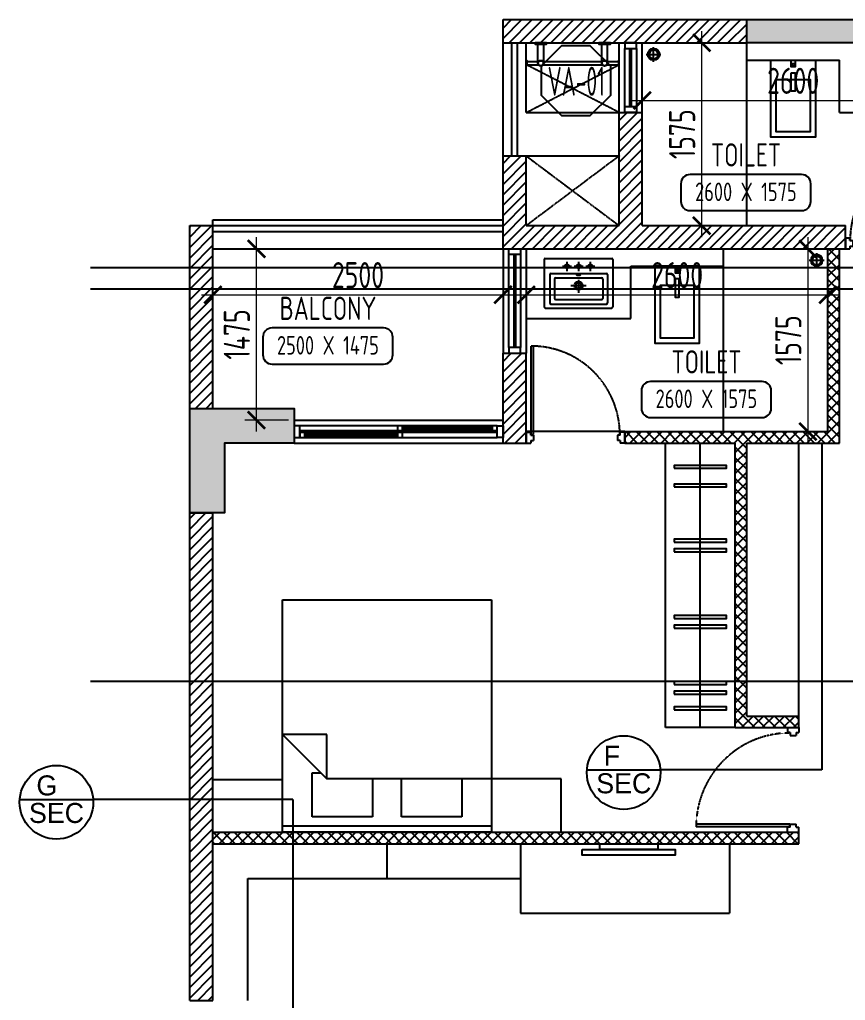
# Model space of a CAD drawing. Header units: millimetres. Extents: x -184691 to 158232, y -112569 to 33289.
# Drawn here: x 13228 to 20344, y -16507 to -8057 of the extents above; entities that cross this region are included whole.
import ezdxf
from ezdxf.enums import TextEntityAlignment as Align

# ---------------------------------------------------------------- set-up
doc = ezdxf.new("R2010")
doc.units = ezdxf.units.MM
doc.header["$LTSCALE"] = 10
doc.header["$PDMODE"] = 35
doc.header["$PDSIZE"] = 500
doc.linetypes.add('DASHED', pattern=[19.05, 12.7, -6.35])
doc.linetypes.add('HIDDEN', pattern=[9.525, 6.35, -3.175])
for name, color, linetype in [('07--DIM-1', 1, 'Continuous'), ('A--BLOCKWALL-1', 9, 'Continuous'), ('A--BLOCKWALL-2', 2, 'Continuous'), ('A--BLOCKWALL-3', 3, 'Continuous'), ('A--BLOCKWALL-HATCH', 8, 'Continuous'), ('A--CONCRETE-1', 9, 'Continuous'), ('A--DOWN', 34, 'Continuous'), ('A--FURNITURE-0', 253, 'Continuous'), ('A--FURNITURE-1', 9, 'Continuous'), ('A--GLAZING-0', 181, 'Continuous'), ('A--HANDRAIL-1', 9, 'Continuous'), ('A--HATCH-1', 8, 'Continuous'), ('A--SANITARY-0', 253, 'Continuous'), ('A--SHAFT-HIDDEN', 9, 'HIDDEN'), ('A--SPACENUMBER', 2, 'Continuous'), ('A--SPACENUMBER-1', 8, 'Continuous'), ('A--SPACEREF', 3, 'Continuous'), ('A--STELWRK-1', 9, 'Continuous'), ('A--Stucture', 9, 'Continuous'), ('A--TILING-1', 8, 'Continuous'), ('A--WINREF', 7, 'Continuous'), ('A--WINREF-1', 8, 'Continuous'), ('Typical floor Column Centre line$0$X-3rd Floor Column$0$A--COL250', 250, 'Continuous'), ('Typical floor Column Centre line$0$X-3rd Floor Column$0$A--CONCRETE-4', 4, 'Continuous')]:
    doc.layers.add(name, color=color, linetype=linetype)
doc.layers.add('A--STELWRK-2', color=2, linetype='Continuous', lineweight=25)
doc.styles.add('ISO', font='isocp2.shx', dxfattribs={"width": 0.8})
doc.dimstyles.new('A-DIM-100', dxfattribs={"dimscale": 100, "dimtxt": 2.25, "dimasz": 1.5, "dimexe": 1, "dimexo": 0.5, "dimgap": 0, "dimtad": 0, "dimdec": 0, "dimzin": 12, "dimdsep": 46, "dimtxsty": 'ISO', "dimblk": 'ARCHTICK', "dimcen": 1, "dimdle": 1, "dimclrd": 8, "dimclre": 8, "dimclrt": 256, "dimadec": 0, "dimazin": 3, "dimtfac": 1, "dimtdec": 0, "dimtmove": 1, "dimatfit": 2, "dimfxl": 1, "dimtvp": 0.75, "dimtolj": 1, "dimtzin": 12, "dimlwd": 18, "dimlwe": 18, "dimarcsym": 0})
pattern_1 = [(45, (18294.394, -21956.845), (-44.90128, 44.90128), [])]
pattern_2 = [(45, (18294.394, -21956.845), (-44.90128, 44.90128), []), (135, (18294.394, -21956.845), (-44.90128, -44.90128), [])]

# ---------------------------------------------------------------- blocks, each defined once
blk = doc.blocks.new('A$C542B73FF')
at = {"layer": 'A--FURNITURE-0'}
for points in [[(-400, 50), (400, 50), (400, 100), (-400, 100)], [(-250, 0), (250, 0), (250, 50), (-250, 50)]]:
    blk.add_lwpolyline(points, close=True, dxfattribs=at)
blk = doc.blocks.new('A$C68464E93')
at = {"layer": 'A--BLOCKWALL-1'}
for p, q in [((600, 200), (0, 200)), ((600, 0), (0, 0))]:
    blk.add_line(p, q, dxfattribs=at)
at = {"layer": 'A--DOWN'}
for p, q in [((50, 150), (550, 150)), ((550, 50), (50, 50))]:
    blk.add_line(p, q, dxfattribs=at)
for points in [[(50, 50), (50, 150), (0, 150), (0, 50), (50, 50)], [(550, 50), (550, 150), (600, 150), (600, 50), (550, 50)]]:
    blk.add_lwpolyline(points, dxfattribs=at)
at = {"layer": 'A--GLAZING-0'}
for p, q in [((550, 107), (50, 107)), ((550, 93), (50, 93))]:
    blk.add_line(p, q, dxfattribs=at)
blk = doc.blocks.new('A$C76363F86-flat-10')
at = {"layer": 'A--SANITARY-0'}
for points in [[(0, -0.1932), (0, 0.1932), (-0.6627, 0.1932), (-0.6627, -0.1932)], [(-0.1667, -0.1461), (-0.1667, 0.1461), (-0.6157, 0.1461), (-0.6157, -0.1461)], [(-0.108, -0.0173), (-0.108, 0.0173), (-0.2664, 0.0173), (-0.2664, -0.0173)], [(0, -0.0173), (0, 0.0173), (-0.0567, 0.0173), (-0.0567, -0.0173)], [(-0.0269, -0.0093), (-0.0269, 0.0081), (-0.0504, 0.0081), (-0.0504, -0.0093)]]:
    blk.add_lwpolyline(points, close=True, dxfattribs=at)
blk = doc.blocks.new('A$C704305AF')
at = {"layer": 'A--SANITARY-0'}
for p, q in [((0, 0.0635), (0, -0.0635)), ((0.0635, 0), (-0.0635, 0))]:
    blk.add_line(p, q, dxfattribs=at)
for major_axis, start_param, end_param in [((0, 0.0508), 3.141593, 9.424778), ((0, 0.0381), 6.283185307145827, 12.56637061432541)]:
    blk.add_ellipse((0, 0), major_axis=major_axis, ratio=1, start_param=start_param, end_param=end_param, dxfattribs=at)
blk = doc.blocks.new('A$C302618AE')
at = {"layer": 'A--SANITARY-0'}
for p, q in [((-286.6, 0), (286.6, 0)), ((-296.6, -10), (-296.6, -416.5)), ((-60.1, -67.5), (-138, -67.5)), ((-99.5, -30), (-99.5, -110.2)), ((40, -67.5), (-37.9, -67.5)), ((0.5, -30), (0.5, -110.2)), ((140.5, -67.5), (62.6, -67.5)), ((101.1, -30), (101.1, -110.2)), ((296.6, -10), (296.6, -416.5)), ((-247.4, -138.5), (-247.4, -382.6)), ((-237.4, -128.5), (240, -128.5)), ((-196.4, -167.7), (198.9, -167.7)), ((250, -138.5), (250, -382.6)), ((-206.4, -177.7), (-206.4, -343.3)), ((65.1, -236), (-64.9, -236)), ((-0.1, -182.6), (-0.1, -294.6)), ((208.9, -177.7), (208.9, -343.3)), ((-237.4, -392.6), (240, -392.6)), ((-196.4, -353.3), (198.9, -353.3)), ((-286.6, -426.5), (286.6, -426.5))]:
    blk.add_line(p, q, dxfattribs=at)
for centre, radius in [((-99.5, -67.5), 17.8), ((0.5, -67.5), 17.8), ((101.1, -67.5), 17.8), ((1.1, -234.9), 36.3), ((1.1, -234.7), 25)]:
    blk.add_circle(centre, radius, dxfattribs=at)
for centre, start, end in [((-286.6, -10), 90, 180), ((286.6, -10), 0, 90), ((-237.4, -138.5), 90, 180), ((-196.4, -177.7), 90, 180), ((198.9, -177.7), 0, 90), ((240, -138.5), 0, 90), ((-286.6, -416.5), 180, 270), ((-237.4, -382.6), 180, 270), ((-196.4, -343.3), 180, 270), ((198.9, -343.3), 270, 0), ((240, -382.6), 270, 0), ((286.6, -416.5), 270, 0)]:
    blk.add_arc(centre, 10, start, end, dxfattribs=at)
blk.add_ellipse((-0.1, -141.1), major_axis=(17.6, 0), ratio=0.318204, dxfattribs=at)
blk = doc.blocks.new('A$C1CBF2325')
at = {"layer": 'A--DOWN'}
for p, q in [((100, 0), (0, 0)), ((0, 0), (0, -42)), ((100, 0), (100, -42)), ((25, -42), (0, -42)), ((25, -42), (25, -67)), ((75, -67), (25, -67)), ((75, -42), (75, -67)), ((75, -42), (100, -42)), ((78.8, -46.2), (78.8, -67)), ((78.8, -46.2), (886, -46.2)), ((78.8, -67), (886, -67)), ((886, -67), (886, -46.2)), ((75, -833), (25, -833)), ((25, -858), (25, -833)), ((75, -858), (75, -833)), ((25, -858), (0, -858)), ((0, -900), (0, -858)), ((100, -900), (0, -900)), ((75, -858), (100, -858)), ((100, -900), (100, -858))]:
    blk.add_line(p, q, dxfattribs=at)
at = {"layer": 'A--DOWN', "color": 8, "linetype": 'DASHED', "ltscale": 0.005}
blk.add_arc((78.8, -46.2), 807.5, 269.73187, 358.52905, dxfattribs=at)
blk = doc.blocks.new('A$C613641B0')
at = {"layer": 'A--BLOCKWALL-1'}
for p, q in [((0, 0), (-1800, 0)), ((0, -200), (-1800, -200))]:
    blk.add_line(p, q, dxfattribs=at)
at = {"layer": 'A--DOWN'}
for p, q in [((-50, -50), (-1750, -50)), ((-1750, -92.7), (-93, -92.7)), ((-1750, -107.3), (-50, -107.3)), ((-1750, -150), (-50, -150))]:
    blk.add_line(p, q, dxfattribs=at)
for points in [[(-1750, -50), (-1750, -150), (-1800, -150), (-1800, -50)], [(-934, -50), (-934, -92.7), (-891, -92.7), (-891, -50)], [(-93, -50), (-93, -92.7), (-50, -92.7), (-50, -50)], [(-50, -50), (-50, -150), (0, -150), (0, -50)], [(-1750, -107.3), (-1750, -150), (-1707, -150), (-1707, -107.3)], [(-934, -107.3), (-934, -150), (-891, -150), (-891, -107.3)]]:
    blk.add_lwpolyline(points, close=True, dxfattribs=at)
at = {"layer": 'A--GLAZING-0'}
for p, q in [((-93, -64.4), (-891, -64.4)), ((-93, -78.4), (-891, -78.4)), ((-934, -121.6), (-1707, -121.6)), ((-934, -135.6), (-1707, -135.6))]:
    blk.add_line(p, q, dxfattribs=at)
blk = doc.blocks.new('SPACE')
at = {"layer": 'A--SPACENUMBER-1'}
blk.add_lwpolyline([(-600, 0), (600, 0, 0.414213562), (700, 100), (700, 288.5, 0.414213562), (600, 388.5), (-600, 388.5, 0.414213562), (-700, 288.5), (-700, 100, 0.414213562), (-600, 0, -0.052514465)], format="xyb", dxfattribs=at)
at = {"layer": 'A--SPACENUMBER', "style": 'ISO', "width": 0.8, "flags": 4}
blk.add_attdef('01', text='', height=250, dxfattribs=at).set_placement((0.455, 202.41), align=Align.MIDDLE)
at = {"layer": 'A--SPACEREF', "style": 'ISO', "width": 0.8, "flags": 4}
blk.add_attdef('S', text='', height=300, dxfattribs=at).set_placement((1.35, 474.975), align=Align.CENTER)
blk = doc.blocks.new('AL-OP')
at = {"layer": 'A--WINREF-1'}
blk.add_lwpolyline([(-124.3, 300), (-300, 124.3), (-300, -124.3), (-124.3, -300), (124.3, -300), (300, -124.3), (300, 124.3), (124.3, 300)], close=True, dxfattribs=at)
at = {"layer": 'A--WINREF', "style": 'ISO', "width": 0.6}
blk.add_attdef('AL-OP', text='', height=250, dxfattribs=at).set_placement((3.2, -4.8), align=Align.MIDDLE)
blk = doc.blocks.new('A$C3A434446')
at = {"layer": 'A--STELWRK-1', "color": 1}
for p, q in [((110, 939), (110, 1089)), ((160, 939), (160, 1089)), ((660, 939), (660, 1089)), ((710, 939), (710, 1089)), ((15, 939), (115, 939)), ((155, 939), (665, 939)), ((705, 939), (805, 939)), ((15, 909), (115, 909)), ((155, 909), (665, 909)), ((705, 909), (805, 909))]:
    blk.add_line(p, q, dxfattribs=at)
at = {"layer": 'A--STELWRK-1'}
for points in [[(85.4, 1099), (85.4, 1089), (185.4, 1089), (185.4, 1099)], [(635.4, 1099), (635.4, 1089), (735.4, 1089), (735.4, 1099)], [(15, 899), (10, 899), (10, 949), (15, 949)], [(805, 899), (810, 899), (810, 949), (805, 949)]]:
    blk.add_lwpolyline(points, close=True, dxfattribs=at)
at = {"layer": 'A--STELWRK-2'}
for centre, radius in [((135, 924), 25), ((135, 924), 22), ((685, 924), 25), ((685, 924), 22)]:
    blk.add_circle(centre, radius, dxfattribs=at)
blk = doc.blocks.new('A$C6931329F')
at = {"layer": 'A--BLOCKWALL-1'}
for p, q in [((0, 900), (0, 0)), ((200, 900), (200, 0))]:
    blk.add_line(p, q, dxfattribs=at)
at = {"layer": 'A--DOWN'}
for p, q in [((50, 50), (50, 850)), ((150, 850), (150, 50))]:
    blk.add_line(p, q, dxfattribs=at)
for points in [[(150, 850), (50, 850), (50, 900), (150, 900), (150, 850)], [(150, 50), (50, 50), (50, 0), (150, 0), (150, 50)]]:
    blk.add_lwpolyline(points, dxfattribs=at)
at = {"layer": 'A--GLAZING-0'}
for p, q in [((93, 850), (93, 50)), ((107, 850), (107, 50))]:
    blk.add_line(p, q, dxfattribs=at)
blk = doc.blocks.new('_ArchTick')
at = {"color": 0, "const_width": 0.15}
blk.add_lwpolyline([(-0.5, -0.5), (0.5, 0.5)], dxfattribs=at)
blk = doc.blocks.new('*D331')
at = {"layer": '07--DIM-1', "color": 8, "lineweight": 18}
for p, q in [((18594.4, -8306.8), (18594.4, -8853)), ((21194.4, -8306.8), (21194.4, -8853)), ((18494.4, -8753), (21294.4, -8753))]:
    blk.add_line(p, q, dxfattribs=at)
at = {"layer": 'Defpoints', "color": 0}
for p in [(18594.4, -8256.8), (21194.4, -8256.8), (21194.4, -8753)]:
    blk.add_point(p, dxfattribs=at)
at = {"layer": '07--DIM-1', "color": 8, "lineweight": 18, "xscale": 150, "yscale": 150, "zscale": 150, "rotation": 180}
blk.add_blockref('_ArchTick', (18594.4, -8753), dxfattribs=at)
at = {"layer": '07--DIM-1', "color": 8, "lineweight": 18, "xscale": 150, "yscale": 150, "zscale": 150}
blk.add_blockref('_ArchTick', (21194.4, -8753), dxfattribs=at)
at = {"layer": '07--DIM-1', "insert": (19894.4, -8584.2), "char_height": 225, "attachment_point": 5, "style": 'ISO'}
blk.add_mtext('\\A1;2600', dxfattribs=at)
blk = doc.blocks.new('*D332')
at = {"layer": '07--DIM-1', "color": 8, "lineweight": 18}
for p, q in [((19106.4, -9931.8), (19106.4, -8156.8)), ((18644.4, -8256.8), (19206.4, -8256.8)), ((18644.4, -9831.8), (19206.4, -9831.8))]:
    blk.add_line(p, q, dxfattribs=at)
at = {"layer": 'Defpoints', "color": 0}
for p in [(18594.4, -8256.8), (19106.4, -8256.8), (18594.4, -9831.8)]:
    blk.add_point(p, dxfattribs=at)
at = {"layer": '07--DIM-1', "color": 8, "lineweight": 18, "xscale": 150, "yscale": 150, "zscale": 150}
for p, rotation in [((19106.4, -8256.8), 90), ((19106.4, -9831.8), 270)]:
    blk.add_blockref('_ArchTick', p, dxfattribs=dict(at, rotation=rotation))
at = {"layer": '07--DIM-1', "insert": (18937.6, -9044.3), "char_height": 225, "attachment_point": 5, "rotation": 90, "style": 'ISO'}
blk.add_mtext('\\A1;1575', dxfattribs=at)
blk = doc.blocks.new('*D335')
at = {"layer": '07--DIM-1', "color": 8, "lineweight": 18}
for p, q in [((14894.4, -10148.2), (14894.4, -10527.1)), ((17394.4, -10148.2), (17394.4, -10527.1)), ((14794.4, -10427.1), (17494.4, -10427.1))]:
    blk.add_line(p, q, dxfattribs=at)
at = {"layer": 'Defpoints', "color": 0}
for p in [(14894.4, -10098.2), (17394.4, -10098.2), (17394.4, -10427.1)]:
    blk.add_point(p, dxfattribs=at)
at = {"layer": '07--DIM-1', "color": 8, "lineweight": 18, "xscale": 150, "yscale": 150, "zscale": 150, "rotation": 180}
blk.add_blockref('_ArchTick', (14894.4, -10427.1), dxfattribs=at)
at = {"layer": '07--DIM-1', "color": 8, "lineweight": 18, "xscale": 150, "yscale": 150, "zscale": 150}
blk.add_blockref('_ArchTick', (17394.4, -10427.1), dxfattribs=at)
at = {"layer": '07--DIM-1', "insert": (16144.4, -10258.4), "char_height": 225, "attachment_point": 5, "style": 'ISO'}
blk.add_mtext('\\A1;2500', dxfattribs=at)
blk = doc.blocks.new('*D336')
at = {"layer": '07--DIM-1', "color": 8, "lineweight": 18}
for p, q in [((17594.4, -10235.7), (17594.4, -10527.1)), ((20194.4, -10235.7), (20194.4, -10527.1)), ((17494.4, -10427.1), (20294.4, -10427.1))]:
    blk.add_line(p, q, dxfattribs=at)
at = {"layer": 'Defpoints', "color": 0}
for p in [(17594.4, -10185.7), (20194.4, -10185.7), (20194.4, -10427.1)]:
    blk.add_point(p, dxfattribs=at)
at = {"layer": '07--DIM-1', "color": 8, "lineweight": 18, "xscale": 150, "yscale": 150, "zscale": 150, "rotation": 180}
blk.add_blockref('_ArchTick', (17594.4, -10427.1), dxfattribs=at)
at = {"layer": '07--DIM-1', "color": 8, "lineweight": 18, "xscale": 150, "yscale": 150, "zscale": 150}
blk.add_blockref('_ArchTick', (20194.4, -10427.1), dxfattribs=at)
at = {"layer": '07--DIM-1', "insert": (18894.4, -10258.4), "char_height": 225, "attachment_point": 5, "style": 'ISO'}
blk.add_mtext('\\A1;2600', dxfattribs=at)
blk = doc.blocks.new('*D337')
at = {"layer": '07--DIM-1', "color": 8, "lineweight": 18}
for p, q in [((20021.4, -9931.8), (20021.4, -11706.8)), ((20144.4, -10031.8), (19921.4, -10031.8)), ((20144.4, -11606.8), (19921.4, -11606.8))]:
    blk.add_line(p, q, dxfattribs=at)
at = {"layer": 'Defpoints', "color": 0}
for p in [(20194.4, -10031.8), (20021.4, -11606.8), (20194.4, -11606.8)]:
    blk.add_point(p, dxfattribs=at)
at = {"layer": '07--DIM-1', "color": 8, "lineweight": 18, "xscale": 150, "yscale": 150, "zscale": 150}
for p, rotation in [((20021.4, -10031.8), 90), ((20021.4, -11606.8), 270)]:
    blk.add_blockref('_ArchTick', p, dxfattribs=dict(at, rotation=rotation))
at = {"layer": '07--DIM-1', "insert": (19852.6, -10819.3), "char_height": 225, "attachment_point": 5, "rotation": 90, "style": 'ISO'}
blk.add_mtext('\\A1;1575', dxfattribs=at)
blk = doc.blocks.new('*D339')
at = {"layer": '07--DIM-1', "color": 8, "lineweight": 18}
for p, q in [((15269.2, -11606.8), (15269.2, -9931.8)), ((15583.6, -10031.8), (15169.2, -10031.8)), ((15544.4, -11506.8), (15169.2, -11506.8))]:
    blk.add_line(p, q, dxfattribs=at)
at = {"layer": 'Defpoints', "color": 0}
for p in [(15269.2, -10031.8), (15633.6, -10031.8), (15594.4, -11506.8)]:
    blk.add_point(p, dxfattribs=at)
at = {"layer": '07--DIM-1', "color": 8, "lineweight": 18, "xscale": 150, "yscale": 150, "zscale": 150}
for p, rotation in [((15269.2, -10031.8), 90), ((15269.2, -11506.8), 270)]:
    blk.add_blockref('_ArchTick', p, dxfattribs=dict(at, rotation=rotation))
at = {"layer": '07--DIM-1', "insert": (15100.4, -10769.3), "char_height": 225, "attachment_point": 5, "rotation": 90, "style": 'ISO'}
blk.add_mtext('\\A1;1475', dxfattribs=at)
blk = doc.blocks.new('A$C7FA855F9')
at = {"layer": 'A--FURNITURE-0', "linetype": 'Continuous'}
for p, q in [((900, 2000), (-900, 2000)), ((-900, 2000), (-900, 0)), ((900, 0), (900, 2000)), ((900, 840), (520, 460)), ((520, 840), (900, 840)), ((520, 460), (520, 840)), ((645, 510), (570, 510)), ((645, 130), (645, 510)), ((-900, 460), (520, 460)), ((-645, 460), (-645, 130)), ((-125, 130), (-125, 460)), ((125, 460), (125, 130)), ((-645, 130), (-125, 130)), ((125, 130), (645, 130)), ((-900, 50), (900, 50)), ((-900, 0), (900, 0))]:
    blk.add_line(p, q, dxfattribs=at)

msp = doc.modelspace()

# ---------------------------------------------------------------- hatches: boundary and pattern name
at = {"layer": 'A--BLOCKWALL-HATCH'}
h = msp.add_hatch(dxfattribs=at)
h.set_pattern_fill('ANSI37', color=256, scale=20, style=0)
h.set_pattern_definition(pattern_2)
h.paths.add_polyline_path([(20194.4, -10031.8), (20294.4, -10031.8), (20294.4, -11706.8), (19494.4, -11706.8), (19494.4, -12831.8), (19494.4, -12931.8), (19494.4, -14056.8), (19944.4, -14056.8), (19944.4, -14156.8), (19394.4, -14156.8), (19394.4, -11706.8), (18444.4, -11706.8), (18444.4, -11606.8), (20194.4, -11606.8)])
h = msp.add_hatch(dxfattribs=at)
h.set_pattern_fill('ANSI37', color=256, scale=20, style=0)
h.set_pattern_definition(pattern_2)
h.paths.add_polyline_path([(14894.4, -15156.8), (14894.4, -15056.8), (19944.4, -15056.8), (19944.4, -15156.8)])
at = {"layer": 'A--HATCH-1'}
h = msp.add_hatch(dxfattribs=at)
h.set_pattern_fill('ANSI31', color=256, scale=20, style=0)
h.set_pattern_definition(pattern_1)
h.paths.add_polyline_path([(17394.4, -8256.8), (19494.4, -8256.8), (19494.4, -8056.8), (17394.4, -8056.8)])
h = msp.add_hatch(dxfattribs=at)
h.set_pattern_fill('ANSI31', color=256, scale=20, style=0)
h.set_pattern_definition(pattern_1)
h.paths.add_polyline_path([(20344.4, -10031.8), (20344.4, -9831.8), (18594.4, -9831.8), (18594.4, -8856.8), (18394.4, -8856.8), (18394.4, -9831.8), (17594.4, -9831.8), (17594.4, -9231.8), (17394.4, -9231.8), (17394.4, -10031.8)])
h = msp.add_hatch(dxfattribs=at)
h.set_pattern_fill('ANSI31', color=256, scale=20, style=0)
h.set_pattern_definition(pattern_1)
h.paths.add_polyline_path([(14694.4, -9831.8), (14894.4, -9831.8), (14894.4, -11406.8), (14694.4, -11406.8)])
h = msp.add_hatch(dxfattribs=at)
h.set_pattern_fill('ANSI31', color=256, scale=20, style=0)
h.set_pattern_definition(pattern_1)
h.paths.add_polyline_path([(17394.4, -11706.8), (17594.4, -11706.8), (17594.4, -10931.8), (17394.4, -10931.8)])
h = msp.add_hatch(dxfattribs=at)
h.set_pattern_fill('ANSI31', color=256, scale=20, style=0)
h.set_pattern_definition(pattern_1)
h.paths.add_polyline_path([(14694.4, -16506.8), (14894.4, -16506.8), (14894.4, -12306.8), (14694.4, -12306.8)])
at = {"layer": 'Typical floor Column Centre line$0$X-3rd Floor Column$0$A--COL250'}
h = msp.add_hatch(color=256, dxfattribs=at)
h.dxf.hatch_style = 1
h.paths.add_polyline_path([(19494.4, -8056.8), (20744.4, -8056.8), (20744.4, -8256.8), (19494.4, -8256.8)])
h = msp.add_hatch(color=256, dxfattribs=at)
h.dxf.hatch_style = 1
h.paths.add_polyline_path([(14994.4, -11706.8), (15594.4, -11706.8), (15594.4, -11406.8), (14694.4, -11406.8), (14694.4, -12306.8), (14994.4, -12306.8)])

# ---------------------------------------------------------------- linework, layer by layer
at = {"color": 6}
for p, q in [((13839.2, -10193.6), (27308.5, -10193.6)), ((13839.2, -10377), (27308.5, -10377)), ((20141.2, -11706.8), (20141.2, -14521.7)), ((13839.2, -13755.2), (27308.5, -13755.2)), ((18117.6, -14521.7), (18750.4, -14521.7)), ((20141.2, -14521.7), (18750.4, -14521.7)), ((13229.2, -14777.5), (13862, -14777.5)), ((15582.2, -14777.5), (13862, -14777.5)), ((15582.2, -14777.5), (15582.2, -17010.2))]:
    msp.add_line(p, q, dxfattribs=at)
for centre in [(18434, -14544.3), (13545.6, -14800)]:
    msp.add_circle(centre, 317.2, dxfattribs=at)
at = {"layer": 'A--BLOCKWALL-1'}
msp.add_line((14894.4, -10031.8), (17394.4, -10031.8), dxfattribs=at)
at = {"layer": 'A--BLOCKWALL-2'}
for p, q in [((20194.4, -11606.8), (20194.4, -10031.8)), ((20194.4, -10031.8), (20294.4, -10031.8)), ((20294.4, -11706.8), (20294.4, -10031.8)), ((14694.4, -11156.8), (14694.4, -11056.8)), ((18444.4, -11706.8), (18444.4, -11606.8)), ((18444.4, -11606.8), (20194.4, -11606.8)), ((18444.4, -11706.8), (19394.4, -11706.8)), ((19394.4, -14156.8), (19394.4, -11706.8)), ((19494.4, -12831.8), (19494.4, -11706.8)), ((19494.4, -11706.8), (20294.4, -11706.8)), ((19494.4, -12931.8), (19494.4, -12831.8)), ((19494.4, -14056.8), (19494.4, -12931.8)), ((19494.4, -14056.8), (19944.4, -14056.8)), ((19944.4, -14156.8), (19944.4, -14056.8)), ((19394.4, -14156.8), (19944.4, -14156.8)), ((14694.4, -15156.8), (14694.4, -15056.8)), ((14894.4, -15056.8), (19944.4, -15056.8)), ((14894.4, -15156.8), (14894.4, -15056.8)), ((19944.4, -15156.8), (19944.4, -15056.8)), ((14894.4, -15156.8), (19944.4, -15156.8))]:
    msp.add_line(p, q, dxfattribs=at)
at = {"layer": 'A--BLOCKWALL-3'}
for p, q in [((17394.4, -8256.8), (17394.4, -8056.8)), ((17394.4, -8056.8), (19494.4, -8056.8)), ((19494.4, -8256.8), (19494.4, -8056.8)), ((17394.4, -8256.8), (19494.4, -8256.8)), ((18394.4, -9831.8), (18394.4, -8856.8)), ((18394.4, -8856.8), (18594.4, -8856.8)), ((18594.4, -9831.8), (18594.4, -8856.8)), ((17394.4, -10031.8), (17394.4, -9231.8)), ((17394.4, -9231.8), (17594.4, -9231.8)), ((17594.4, -9831.8), (17594.4, -9231.8)), ((14694.4, -11406.8), (14694.4, -9831.8)), ((14694.4, -9831.8), (14894.4, -9831.8)), ((14894.4, -11406.8), (14894.4, -9831.8)), ((17594.4, -9831.8), (18394.4, -9831.8)), ((18594.4, -9831.8), (20344.4, -9831.8)), ((20344.4, -10031.8), (20344.4, -9831.8)), ((17394.4, -10031.8), (20344.4, -10031.8)), ((17394.4, -11706.8), (17394.4, -10931.8)), ((17394.4, -10931.8), (17594.4, -10931.8)), ((17594.4, -11706.8), (17594.4, -10931.8)), ((14694.4, -11406.8), (14894.4, -11406.8)), ((14694.4, -11706.8), (14694.4, -11506.8)), ((17394.4, -11706.8), (17594.4, -11706.8)), ((14694.4, -16506.8), (14694.4, -12306.8)), ((14694.4, -12306.8), (14894.4, -12306.8)), ((14894.4, -16506.8), (14894.4, -12306.8)), ((14694.4, -16506.8), (14894.4, -16506.8))]:
    msp.add_line(p, q, dxfattribs=at)
at = {"layer": 'A--CONCRETE-1'}
for p, q in [((17394.4, -9231.8), (17394.4, -8256.8)), ((17594.4, -8856.8), (17594.4, -8256.8)), ((17594.4, -8856.8), (18394.4, -8856.8)), ((17594.4, -9231.8), (18394.4, -9231.8))]:
    msp.add_line(p, q, dxfattribs=at)
at = {"layer": 'A--FURNITURE-0'}
for p, q in [((19944.4, -14056.8), (19944.4, -11706.8)), ((15494.4, -14606.8), (14894.4, -14606.8)), ((17894.4, -14596.8), (17294.4, -14596.8)), ((17894.4, -15056.8), (17894.4, -14596.8)), ((16394.4, -15456.8), (16394.4, -15156.8)), ((17544.4, -15156.8), (17544.4, -15756.8)), ((19344.4, -15156.8), (19344.4, -15756.8)), ((15194.4, -16506.8), (15194.4, -15456.8)), ((15194.4, -15456.8), (17544.4, -15456.8)), ((17544.4, -15756.8), (19344.4, -15756.8))]:
    msp.add_line(p, q, dxfattribs=at)
at = {"layer": 'A--FURNITURE-1'}
for p, q in [((18794.4, -14156.8), (18794.4, -11706.8)), ((19094.4, -14156.8), (19094.4, -11706.8)), ((19394.4, -14156.8), (18794.4, -14156.8))]:
    msp.add_line(p, q, dxfattribs=at)
for points in [[(18869.4, -11922.3), (19319.4, -11922.3), (19319.4, -11897.3), (18869.4, -11897.3), (18869.4, -11922.3)], [(18869.4, -12083.4), (19319.4, -12083.4), (19319.4, -12058.4), (18869.4, -12058.4), (18869.4, -12083.4)], [(18869.4, -12558.3), (19319.4, -12558.3), (19319.4, -12533.3), (18869.4, -12533.3), (18869.4, -12558.3)], [(18869.4, -12642.1), (19319.4, -12642.1), (19319.4, -12617.1), (18869.4, -12617.1), (18869.4, -12642.1)], [(18869.4, -13215.5), (19319.4, -13215.5), (19319.4, -13190.5), (18869.4, -13190.5), (18869.4, -13215.5)], [(18869.4, -13299.3), (19319.4, -13299.3), (19319.4, -13274.3), (18869.4, -13274.3), (18869.4, -13299.3)], [(18869.4, -13784.8), (19319.4, -13784.8), (19319.4, -13759.8), (18869.4, -13759.8), (18869.4, -13784.8)], [(18869.4, -13868.6), (19319.4, -13868.6), (19319.4, -13843.6), (18869.4, -13843.6), (18869.4, -13868.6)], [(18869.4, -14002.4), (19319.4, -14002.4), (19319.4, -13977.4), (18869.4, -13977.4), (18869.4, -14002.4)]]:
    msp.add_lwpolyline(points, dxfattribs=at)
at = {"layer": 'A--HANDRAIL-1', "color": 1}
for p, q in [((14894.4, -9831.8), (17394.4, -9831.8)), ((14894.4, -9881.8), (17394.4, -9881.8))]:
    msp.add_line(p, q, dxfattribs=at)
at = {"layer": 'A--SHAFT-HIDDEN', "ltscale": 0.01}
for p, q in [((17594.4, -8856.8), (18389.4, -8447.9)), ((18394.4, -8856.8), (17599.4, -8447.9)), ((18394.4, -9231.8), (17594.4, -9831.8)), ((17594.4, -9231.8), (18394.4, -9831.8))]:
    msp.add_line(p, q, dxfattribs=at)
at = {"layer": 'A--STELWRK-1', "color": 1}
for p, q in [((17469.4, -9231.8), (17469.4, -8256.8)), ((17519.4, -9231.8), (17519.4, -8256.8))]:
    msp.add_line(p, q, dxfattribs=at)
at = {"layer": 'A--Stucture', "linetype": 'Continuous', "ltscale": 0.5}
for p, q in [((14894.4, -9831.8), (14894.4, -9781.8)), ((14894.4, -9781.8), (17394.4, -9781.8))]:
    msp.add_line(p, q, dxfattribs=at)
at = {"layer": 'A--TILING-1'}
for p, q in [((19494.4, -9831.8), (19494.4, -8256.8)), ((19494.4, -8406.8), (20294.4, -8406.8)), ((20294.4, -8856.8), (20294.4, -8406.8)), ((20294.4, -8856.8), (21194.4, -8856.8)), ((19294.4, -11606.8), (19294.4, -10031.8)), ((18494.4, -10631.8), (18494.4, -10181.8)), ((18494.4, -10181.8), (19294.4, -10181.8)), ((17594.4, -10631.8), (18494.4, -10631.8)), ((18444.4, -11606.8), (17594.4, -11606.8))]:
    msp.add_line(p, q, dxfattribs=at)
at = {"layer": 'Typical floor Column Centre line$0$X-3rd Floor Column$0$A--CONCRETE-4'}
for points in [[(19494.4, -8056.8), (20744.4, -8056.8), (20744.4, -8256.8), (19494.4, -8256.8)], [(14694.4, -11406.8), (15594.4, -11406.8), (15594.4, -11706.8), (14994.4, -11706.8), (14994.4, -12306.8), (14694.4, -12306.8)]]:
    msp.add_lwpolyline(points, close=True, dxfattribs=at)

# ---------------------------------------------------------------- block references
for name, p in [('A$C3A434446', (17584.4, -9356.8)), ('A$C6931329F', (17394.4, -10931.8))]:
    msp.add_blockref(name, p)
at = {"layer": 'A--DOWN', "extrusion": (0, 0, -1), "xscale": -1, "zscale": -1}
for name, p, rotation in [('A$C68464E93', (-18394.4, -8256.8), 90), ('A$C1CBF2325', (-19944.4, -15056.8), 180)]:
    msp.add_blockref(name, p, dxfattribs=dict(at, rotation=rotation))
at = {"layer": 'A--DOWN', "yscale": 0.9444444444452529, "zscale": 0.9444444444443834}
for p, xscale, rotation in [((21194.4, -10031.8), -0.9444444444452529, 270), ((17594.4, -11706.8), 0.9444444444452529, 90)]:
    msp.add_blockref('A$C1CBF2325', p, dxfattribs=dict(at, xscale=xscale, rotation=rotation))
at = {"layer": 'A--DOWN', "rotation": 180}
msp.add_blockref('A$C613641B0', (15594.4, -11706.8), dxfattribs=at)
at = {"layer": 'A--FURNITURE-0', "xscale": -1}
msp.add_blockref('A$C7FA855F9', (16394.4, -15056.8), dxfattribs=at)
at = {"layer": 'A--FURNITURE-0', "xscale": -1, "rotation": 180}
msp.add_blockref('A$C542B73FF', (18477.1, -15156.8), dxfattribs=at)
at = {"layer": 'A--SANITARY-0', "yscale": 1000, "zscale": 1000}
for name, p, xscale, rotation in [('A$C704305AF', (18691.8, -8356.8), -1000, 90), ('A$C76363F86-flat-10', (19894.4, -8406.8), -1000, 270), ('A$C704305AF', (20097, -10131.8), 1000, 270), ('A$C76363F86-flat-10', (18894.4, -10181.8), 1000, 90)]:
    msp.add_blockref(name, p, dxfattribs=dict(at, xscale=xscale, rotation=rotation))
at = {"layer": 'A--SANITARY-0', "ltscale": 19}
msp.add_blockref('A$C302618AE', (18044.4, -10115), dxfattribs=at)
at = {"layer": 'A--SPACEREF'}
ref = msp.add_blockref('SPACE', (19486.5, -9702.5), dxfattribs=dict(at, xscale=0.7999999999883585, yscale=0.7999999999992724, zscale=0.8))
ref.add_attrib('01', '2600 X 1575', dxfattribs={"layer": 'A--SPACENUMBER', "height": 160, "style": 'ISO', "width": 0.8, "flags": 4}).set_placement((19487, -9540.6), align=Align.MIDDLE)
ref.add_attrib('S', 'TOILET', dxfattribs={"height": 200, "style": 'ISO', "width": 0.8, "flags": 4}).set_placement((19487.7, -9322.5), align=Align.CENTER)
ref = msp.add_blockref('SPACE', (15884.7, -11024.5), dxfattribs=dict(at, xscale=0.7999999999883585, yscale=0.7999999999992724, zscale=0.8))
ref.add_attrib('01', '2500 X 1475', dxfattribs={"layer": 'A--SPACENUMBER', "height": 160, "style": 'ISO', "width": 0.8, "flags": 4}).set_placement((15885.3, -10862.6), align=Align.MIDDLE)
ref.add_attrib('S', 'BALCONY', dxfattribs={"height": 200, "style": 'ISO', "width": 0.8, "flags": 4}).set_placement((15886, -10644.5), align=Align.CENTER)
ref = msp.add_blockref('SPACE', (19146.2, -11485.6), dxfattribs=dict(at, xscale=0.7999999999883585, yscale=0.7999999999992724, zscale=0.8))
ref.add_attrib('01', '2600 X 1575', dxfattribs={"layer": 'A--SPACENUMBER', "height": 160, "style": 'ISO', "width": 0.8, "flags": 4}).set_placement((19146.7, -11323.6), align=Align.MIDDLE)
ref.add_attrib('S', 'TOILET', dxfattribs={"height": 200, "style": 'ISO', "width": 0.8, "flags": 4}).set_placement((19147.4, -11105.6), align=Align.CENTER)
at = {"layer": 'A--WINREF'}
msp.add_blockref('AL-OP', (18022.1, -8583.6), dxfattribs=at).add_auto_attribs({'AL-OP': 'VA-01'})

# ---------------------------------------------------------------- texts
at = {"layer": 'A--SPACEREF'}
for s, p in [(' F', (18197.5, -14485.3)), (' G', (13309, -14741)), ('SEC', (18197.5, -14722.7)), ('SEC', (13309, -14978.4))]:
    msp.add_text(s, height=172.62, dxfattribs=at).set_placement(p)

# ---------------------------------------------------------------- dimensions: what is measured, and where the dimension line sits
at = {"layer": '07--DIM-1'}
for p1, p2, distance, picture, middle in [((18594.4, -9831.8), (18594.4, -8256.8), -512, '*D332', (18937.6, -9044.3)), ((14894.4, -10098.2), (17394.4, -10098.2), -328.9, '*D335', (16144.4, -10258.4)), ((17594.4, -10185.7), (20194.4, -10185.7), -241.4, '*D336', (18894.4, -10258.4))]:
    dim = msp.add_aligned_dim(p1=p1, p2=p2, distance=distance, dimstyle='A-DIM-100', dxfattribs=at)
    dim.commit()
    dim.dimension.update_dxf_attribs({"geometry": picture, "text_midpoint": middle})
dim = msp.add_linear_dim(base=(21194.4, -8753), p1=(18594.4, -8256.8), p2=(21194.4, -8256.8), dimstyle='A-DIM-100', dxfattribs=at)
dim.commit()
dim.dimension.update_dxf_attribs({"geometry": '*D331', "text_midpoint": (19894.4, -8584.2)})
for base, p1, p2, picture, middle in [((15269.2, -10031.8), (15594.4, -11506.8), (15633.6, -10031.8), '*D339', (15100.4, -10769.3)), ((20021.4, -11606.8), (20194.4, -10031.8), (20194.4, -11606.8), '*D337', (19852.6, -10819.3))]:
    dim = msp.add_linear_dim(base=base, p1=p1, p2=p2, angle=90, dimstyle='A-DIM-100', dxfattribs=at)
    dim.commit()
    dim.dimension.update_dxf_attribs({"geometry": picture, "text_midpoint": middle})

doc.saveas('drawing.dxf')
